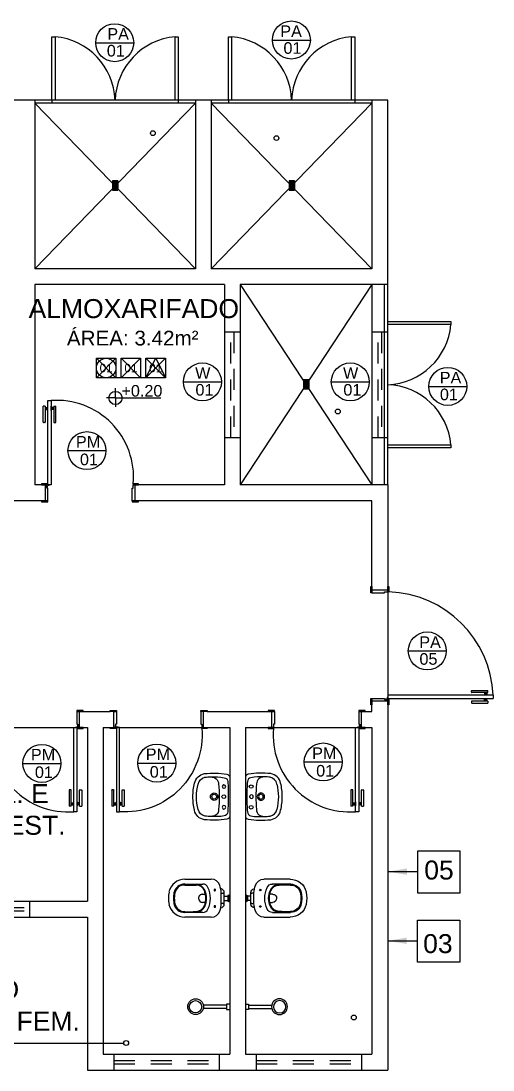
# Model space of a CAD drawing. Header units: millimetres. Extents: x 2125 to 3408, y 1171 to 1686.
# Drawn here: x 2937.57 to 2942.05, y 1472.23 to 1482.18 of the extents above; entities that cross this region are included whole.
import ezdxf
from ezdxf.enums import TextEntityAlignment as Align

# ---------------------------------------------------------------- set-up
doc = ezdxf.new("R2010")
doc.units = ezdxf.units.MM
doc.linetypes.add('CONTORNO_QUADRO_T', pattern=[0.35, 0.2, -0.15])
for name, color, linetype in [('at_Entity', 7, 'Continuous'), ('cotas', 7, 'Continuous'), ('ESQUADRIA', 3, 'Continuous'), ('ESQUADRIAS', 7, 'Continuous'), ('Esquadrias portas', 7, 'Continuous'), ('Esquadrias_Portas', 2, 'Continuous'), ('JANELA2', 1, 'Continuous'), ('LAYOUT', 7, 'Continuous'), ('Layout_Equipamentos', 7, 'Continuous'), ('PAREDE', 4, 'Continuous'), ('soleira piso', 7, 'Continuous'), ('TEXTO01', 7, 'Continuous'), ('TEXTO02', 3, 'Continuous'), ('TEXTO03', 2, 'Continuous'), ('TEXTO_ESP_FORRO', 62, 'Continuous'), ('TEXTO_ESP_PAREDES', 10, 'Continuous'), ('TEXTO_ESP_PISO', 150, 'Continuous'), ('VIDRO', 7, 'Continuous')]:
    doc.layers.add(name, color=color, linetype=linetype)
doc.styles.add('ARIAL', font='sanss___.ttf')
doc.styles.get("Standard").update_dxf_attribs({"font": 'arial.ttf'})
doc.styles.add('TEXTO1', font='swissko.ttf', dxfattribs={"width": 0.6, "height": 0.1})

# ---------------------------------------------------------------- blocks, each defined once
blk = doc.blocks.new('P80_02')
at = {"layer": 'ESQUADRIAS', "color": 3, "linetype": 'Continuous'}
for p, q in [((-0.02, 0.6698), (-0.02, 0.8215)), ((0, 0.8215), (0, 0.6698)), ((0.023, 0.78), (0.023, 0.82)), ((0.057, 0.78), (0.057, 0.82)), ((0.08, 0.8215), (0.08, 0.6698)), ((0.1, 0.6698), (0.1, 0.8215)), ((-0.0035, 0.6668), (-0.0175, 0.6668)), ((0.0835, 0.6668), (0.0975, 0.6668))]:
    blk.add_line(p, q, dxfattribs=at)
at = {"layer": 'ESQUADRIAS', "color": 3}
for p, q in [((0, 0.8215), (-0.02, 0.8215)), ((0, 0.81), (0.023, 0.81)), ((0, 0.8), (0.023, 0.8)), ((0.023, 0.82), (0.025, 0.82)), ((0.057, 0.82), (0.055, 0.82)), ((0.08, 0.81), (0.057, 0.81)), ((0.08, 0.8), (0.057, 0.8)), ((0.08, 0.8215), (0.1, 0.8215)), ((0, 0.79), (0.023, 0.79)), ((0.023, 0.78), (0.025, 0.78)), ((0.057, 0.78), (0.055, 0.78)), ((0.08, 0.79), (0.057, 0.79))]:
    blk.add_line(p, q, dxfattribs=at)
at = {"layer": 'ESQUADRIAS', "color": 2}
for p, q in [((0.025, 0.075), (0.025, 0.875)), ((0.025, 0.875), (0.055, 0.875)), ((0.055, 0.875), (0.055, 0.075)), ((0.055, 0.075), (0.025, 0.075))]:
    blk.add_line(p, q, dxfattribs=at)
at = {"layer": 'ESQUADRIAS'}
for p, q in [((0.0165, 0.0585), (0.0165, 0.0615)), ((0.0315, 0.0735), (0.0285, 0.0735))]:
    blk.add_line(p, q, dxfattribs=at)
at = {"layer": 'ESQUADRIAS', "color": 3}
for points in [[(0.015, 0.085), (-0.035, 0.085), (-0.035, 0.075), (0.015, 0.075)], [(0.885, 0.085), (0.835, 0.085), (0.835, 0.075), (0.885, 0.075)], [(0.025, -0.075), (0, -0.075), (-0.035, -0.075), (-0.035, -0.085), (0.025, -0.085)], [(0.885, -0.075), (0.825, -0.075), (0.825, -0.085), (0.885, -0.085)]]:
    blk.add_lwpolyline(points, close=True, dxfattribs=at)
at = {"layer": 'ESQUADRIAS', "color": 2}
for points in [[(0.025, 0.045), (0.015, 0.045), (0.015, 0.075), (0, 0.075), (0, -0.075), (0.025, -0.075)], [(0.825, 0.045), (0.835, 0.045), (0.835, 0.075), (0.85, 0.075), (0.85, -0.075), (0.825, -0.075)]]:
    blk.add_lwpolyline(points, close=True, dxfattribs=at)
at = {"layer": 'ESQUADRIAS', "color": 1}
for points in [[(0.016, 0.0705, -0.236068), (0.015, 0.0725), (0.015, 0.07), (0.015, 0.05), (0.016, 0.05)], [(0.0195, 0.074, 0.236068), (0.0175, 0.075), (0.02, 0.075), (0.04, 0.075), (0.04, 0.074)]]:
    blk.add_lwpolyline(points, format="xyb", close=True, dxfattribs=at)
at = {"layer": 'ESQUADRIAS'}
for points in [[(0.0173, 0.0625), (0.0165, 0.0615), (0.016, 0.0615)], [(0.0173, 0.0575), (0.0165, 0.0585), (0.016, 0.0585)], [(0.0173, 0.0596), (0.0175, 0.0596), (0.0175, 0.0575), (0.0173, 0.0575), (0.0173, 0.0625), (0.0175, 0.0625), (0.0175, 0.0604), (0.0173, 0.0604)], [(0.0275, 0.0727), (0.0285, 0.0735), (0.0285, 0.074)], [(0.0304, 0.0727), (0.0304, 0.0725), (0.0325, 0.0725), (0.0325, 0.0727), (0.0275, 0.0727), (0.0275, 0.0725), (0.0296, 0.0725), (0.0296, 0.0727)], [(0.0325, 0.0727), (0.0315, 0.0735), (0.0315, 0.074)]]:
    blk.add_lwpolyline(points, dxfattribs=at)
at = {"layer": 'ESQUADRIAS', "color": 1}
blk.add_circle((0.0175, 0.0725), 0.0025, dxfattribs=at)
at = {"layer": 'ESQUADRIAS'}
blk.add_arc((0.1085, 0.1477), 0.7292, 355.06362, 94.20651, dxfattribs=at)
at = {"layer": 'ESQUADRIAS', "color": 3, "linetype": 'Continuous'}
for centre, start, end in [((-0.017, 0.6698), 180, 260.53768), ((-0.003, 0.6698), 260.53768, 360), ((0.083, 0.6698), 180, 279.46232), ((0.097, 0.6698), 279.46232, 0)]:
    blk.add_arc(centre, 0.003, start, end, dxfattribs=at)
blk = doc.blocks.new('new block2')
at = {"layer": 'ESQUADRIAS', "color": 3, "linetype": 'Continuous'}
for p, q in [((-0.135, 0.9598), (-0.135, 1.1115)), ((-0.115, 1.1115), (-0.115, 0.9598)), ((-0.092, 1.07), (-0.092, 1.11)), ((-0.058, 1.07), (-0.058, 1.11)), ((-0.035, 1.1115), (-0.035, 0.9598)), ((-0.015, 0.9598), (-0.015, 1.1115)), ((-0.1185, 0.9568), (-0.1325, 0.9568)), ((-0.0315, 0.9568), (-0.0175, 0.9568))]:
    blk.add_line(p, q, dxfattribs=at)
at = {"layer": 'ESQUADRIAS', "color": 3}
for p, q in [((-0.115, 1.1115), (-0.135, 1.1115)), ((-0.115, 1.1), (-0.092, 1.1)), ((-0.092, 1.11), (-0.09, 1.11)), ((-0.058, 1.11), (-0.06, 1.11)), ((-0.035, 1.1), (-0.058, 1.1)), ((-0.035, 1.1115), (-0.015, 1.1115)), ((-0.115, 1.09), (-0.092, 1.09)), ((-0.115, 1.08), (-0.092, 1.08)), ((-0.092, 1.07), (-0.09, 1.07)), ((-0.058, 1.07), (-0.06, 1.07)), ((-0.035, 1.09), (-0.058, 1.09)), ((-0.035, 1.08), (-0.058, 1.08))]:
    blk.add_line(p, q, dxfattribs=at)
at = {"layer": 'ESQUADRIAS', "color": 2}
for p, q in [((-0.09, 1.16), (-0.09, 0.16)), ((-0.09, 1.16), (-0.06, 1.16)), ((-0.06, 0.16), (-0.06, 1.16)), ((-0.09, 0.16), (-0.06, 0.16))]:
    blk.add_line(p, q, dxfattribs=at)
at = {"layer": 'ESQUADRIAS'}
for p, q in [((-0.0665, 0.1585), (-0.0635, 0.1585)), ((-0.0515, 0.1435), (-0.0515, 0.1465))]:
    blk.add_line(p, q, dxfattribs=at)
at = {"layer": 'ESQUADRIAS', "color": 3}
for points in [[(-1.12, 0.17), (-1.07, 0.17), (-1.07, 0.16), (-1.12, 0.16)], [(-0.05, 0.17), (0, 0.17), (0, 0.16), (-0.05, 0.16)], [(-1.12, 0.01), (-1.06, 0.01), (-1.06, 0), (-1.12, 0)], [(-0.06, 0.01), (-0.035, 0.01), (0, 0.01), (0, 0), (-0.06, 0)]]:
    blk.add_lwpolyline(points, close=True, dxfattribs=at)
at = {"layer": 'ESQUADRIAS', "color": 2}
for points in [[(-1.06, 0.13), (-1.07, 0.13), (-1.07, 0.16), (-1.085, 0.16), (-1.085, 0.01), (-1.06, 0.01)], [(-0.06, 0.13), (-0.05, 0.13), (-0.05, 0.16), (-0.035, 0.16), (-0.035, 0.01), (-0.06, 0.01)]]:
    blk.add_lwpolyline(points, close=True, dxfattribs=at)
at = {"layer": 'ESQUADRIAS', "color": 1}
for points in [[(-0.0545, 0.159, -0.236068), (-0.0525, 0.16), (-0.055, 0.16), (-0.075, 0.16), (-0.075, 0.159)], [(-0.051, 0.1555, 0.236068), (-0.05, 0.1575), (-0.05, 0.155), (-0.05, 0.135), (-0.051, 0.135)]]:
    blk.add_lwpolyline(points, format="xyb", close=True, dxfattribs=at)
at = {"layer": 'ESQUADRIAS'}
for points in [[(-0.0675, 0.1577), (-0.0665, 0.1585), (-0.0665, 0.159)], [(-0.0654, 0.1577), (-0.0654, 0.1575), (-0.0675, 0.1575), (-0.0675, 0.1577), (-0.0625, 0.1577), (-0.0625, 0.1575), (-0.0646, 0.1575), (-0.0646, 0.1577)], [(-0.0625, 0.1577), (-0.0635, 0.1585), (-0.0635, 0.159)], [(-0.0523, 0.1446), (-0.0525, 0.1446), (-0.0525, 0.1425), (-0.0523, 0.1425), (-0.0523, 0.1475), (-0.0525, 0.1475), (-0.0525, 0.1454), (-0.0523, 0.1454)], [(-0.0523, 0.1475), (-0.0515, 0.1465), (-0.051, 0.1465)], [(-0.0523, 0.1425), (-0.0515, 0.1435), (-0.051, 0.1435)]]:
    blk.add_lwpolyline(points, dxfattribs=at)
at = {"layer": 'ESQUADRIAS', "color": 1}
blk.add_circle((-0.0525, 0.1575), 0.0025, dxfattribs=at)
at = {"layer": 'ESQUADRIAS', "color": 3, "linetype": 'Continuous'}
for centre, start, end in [((-0.132, 0.9598), 180, 260.53768), ((-0.118, 0.9598), 260.53768, 360), ((-0.032, 0.9598), 180, 279.46232), ((-0.018, 0.9598), 279.46232, 0)]:
    blk.add_arc(centre, 0.003, start, end, dxfattribs=at)
at = {"layer": 'Esquadrias portas'}
blk.add_arc((-0.0469, 0.1373), 1.0236, 92.41211, 178.17437, dxfattribs=at)
blk = doc.blocks.new('new block9')
at = {"layer": 'Layout_Equipamentos'}
for p, q in [((-0.0255, 0.3243), (-0.0255, 0.2943)), ((0.0245, 0.2943), (0.0245, 0.3243)), ((-0.0255, 0.2943), (0.0245, 0.2943)), ((-0.0165, 0.2943), (-0.0165, 0.0743)), ((0.0155, 0.2943), (0.0155, 0.0743))]:
    blk.add_line(p, q, dxfattribs=at)
for centre, radius in [((-0.0008, 0.001), 0.075), ((0, 0), 0.059)]:
    blk.add_circle(centre, radius, dxfattribs=at)
blk = doc.blocks.new('new block13')
at = {"layer": 'at_Entity', "color": 0}
for p, q in [((-0.0317, 0), (0.0317, 0)), ((0.0529, -0.0508), (-0.0529, -0.0508)), ((-0.0487, -0.0804), (-0.0487, -0.0603)), ((-0.0307, -0.0063), (0.0286, -0.0063)), ((-0.0212, -0.0508), (-0.0212, -0.019)), ((-0.0212, -0.019), (0.019, -0.019)), ((0.019, -0.0508), (0.019, -0.019)), ((0.0487, -0.0603), (0.0487, -0.0806)), ((-0.182, -0.4243), (-0.182, -0.1746)), ((0.1778, -0.1746), (0.1778, -0.4243)), ((-0.0386, -0.2575), (-0.0386, -0.23)), ((0.0376, -0.2302), (0.0376, -0.2575))]:
    blk.add_line(p, q, dxfattribs=at)
for centre, radius, start, end in [((-0.0972, -0.1743), 0.0848, 109.07892, 180.19973), ((-0.0434, -0.329), 0.2486, 92.04895, 109.14504), ((-0.054, -0.0898), 0.0391, 88.4183, 173.44927), ((-0.0024, -1.4753), 1.3956, 87.9511, 92.0489), ((-0.0391, -0.0603), 0.00952, 90, 180), ((-0.0212, -0.0095), 0.00952, 180, 270), ((0.019, -0.0095), 0.00952, 270, 0), ((0.0391, -0.0603), 0.00952, 360, 90), ((0.0393, -0.3283), 0.2479, 70.84273, 88.10915), ((0.052, -0.0896), 0.0388, 5.57545, 88.62977), ((0.093, -0.1743), 0.0848, 359.80026, 70.92109), ((-0.0011, -0.4276), 0.2444, 90, 114.96061), ((-0.0794, -0.1407), 0.00741, 90, 180), ((-0.0794, -0.1407), 0.00741, 180, 270), ((-0.0794, -0.1407), 0.00741, 360, 90), ((-0.0794, -0.1407), 0.00741, 270, 0), ((-0.001, -0.4276), 0.2444, 65.03909, 90.00031), ((0.0772, -0.1407), 0.00741, 90, 180), ((0.0772, -0.1407), 0.00741, 180, 270), ((0.0772, -0.1407), 0.00741, 360, 90), ((0.0772, -0.1407), 0.00741, 270, 0), ((-8.9781, -0.2835), 8.8426, 359.07167, 0.18792), ((-0.0408, -0.3242), 0.0949, 113.57268, 176.73291), ((-0.0815, -0.255), 0.054, 114.96096, 180.90637), ((-0.0434, -0.3185), 0.0836, 110.86304, 180.23624), ((-0.0048, -0.3879), 0.1679, 88.71824, 116.14042), ((-0.0115, -0.383), 0.1554, 100.31332, 113.389), ((-0.0011, -0.4264), 0.2, 90, 101.01713), ((-0.003, -0.2599), 0.0357, 176.04448, 272.34457), ((-0.0016, -0.2564), 0.0391, 270.00275, 0), ((0.0027, -0.3879), 0.1679, 63.86138, 91.27996), ((-0.0011, -0.4264), 0.1999, 78.98071, 90.00216), ((0.021, -0.3344), 0.1055, 63.00165, 81.19506), ((0.0391, -0.3185), 0.0836, 359.76378, 69.13694), ((0.0398, -0.3228), 0.0932, 2.44256, 66.73357), ((0.0794, -0.255), 0.054, 359.09364, 65.03903), ((9.2796, -0.3417), 9.1467, 179.46215, 180.53334), ((-5.7851, -0.3984), 5.6587, 359.71033, 0.80566), ((-0.525, -0.3855), 0.6512, 356.35133, 5.87799), ((-0.0265, -0.4243), 0.1555, 180.0055, 257.29432), ((-0.0313, -0.426), 0.1054, 180.42333, 258.8896), ((-0.0333, -0.4294), 0.0932, 178.50021, 259.65589), ((0.0307, -0.4285), 0.0942, 280.56886, 0.92835), ((0.0307, -0.4285), 0.1026, 280.56885, 0.92836), ((0.0222, -0.4243), 0.1555, 282.71283, 359.99834), ((-0.0021, -0.2899), 0.292, 258.43496, 281.56825), ((-0.001, -0.2579), 0.2762, 259.43664, 269.99959), ((-0.0014, -0.2601), 0.2655, 259.43664, 270.00277), ((-0.0021, -0.2455), 0.2801, 270.13603, 280.28493), ((-0.0011, -0.2581), 0.2759, 270, 280.57699)]:
    blk.add_arc(centre, radius, start, end, dxfattribs=at)
at = {"layer": 'Layout_Equipamentos'}
for p, q in [((-0.0307, -0.0095), (-0.0307, 0)), ((0.0286, -0.0095), (0.0286, 0))]:
    blk.add_line(p, q, dxfattribs=at)
blk = doc.blocks.new('new block12')
at = {"layer": 'at_Entity', "color": 0}
for p, q in [((-0.1904, 0), (0, 0)), ((-0.1143, 0.055), (-0.1079, 0.0656)), ((-0.1079, 0.0423), (-0.1143, 0.055)), ((-0.1079, 0.0656), (-0.0973, 0.0719)), ((-0.0973, 0.036), (-0.1079, 0.0423)), ((-0.0973, 0.0719), (-0.0846, 0.0656)), ((-0.0846, 0.0423), (-0.0973, 0.036)), ((-0.0846, 0.0656), (-0.0804, 0.055)), ((-0.0804, 0.055), (-0.0846, 0.0423)), ((-0.0635, 0), (0.1248, 0)), ((0, 0), (0.1926, 0)), ((0.0825, 0.055), (0.0868, 0.0656)), ((0.0868, 0.0423), (0.0825, 0.055)), ((0.0868, 0.0656), (0.0995, 0.0719)), ((0.0995, 0.036), (0.0868, 0.0423)), ((0.0995, 0.0719), (0.11, 0.0656)), ((0.11, 0.0423), (0.0995, 0.036)), ((0.11, 0.0656), (0.1164, 0.055)), ((0.1164, 0.055), (0.11, 0.0423))]:
    blk.add_line(p, q, dxfattribs=at)
for centre, radius, start, end in [((-0.1037, 0.2192), 0.1175, 102.51398, 169.94425), ((-0.1021, 0.2163), 0.0847, 102.94607, 167.28087), ((-0.0119, -0.1249), 0.4735, 88.69805, 104.42194), ((0.0138, -0.2613), 0.5766, 91.35244, 103.5038), ((0.0099, -0.1255), 0.4741, 75.63679, 91.34148), ((-0.0133, -0.2572), 0.5725, 76.4579, 88.69664), ((0.1052, 0.222), 0.0784, 8.41938, 78.38368), ((0.1075, 0.2249), 0.1107, 7.71962, 79.59246), ((0.5296, 0.1532), 0.7539, 173.41338, 189.69292), ((0.1228, 0.188), 0.311, 171.32208, 181.82646), ((-0.1329, 0.1882), 0.3189, 357.99462, 8.16964), ((-0.5309, 0.1535), 0.7531, 350.27914, 6.57653), ((0.4249, 0.1494), 0.6136, 177.32306, 189.24154), ((-0.1166, 0.1739), 0.0716, 176.60246, 219.59969), ((-0.1209, 0.1714), 0.0667, 220.34381, 269.44866), ((0.0021, 1.5743), 1.4748, 265.18956, 269.93912), ((-0.0011, 0.1471), 0.0349, 150.00315, 209.99685), ((-0.0011, 0.1471), 0.0349, 90, 149.99293), ((-0.0011, 0.1471), 0.0349, 209.99676, 269.99928), ((-0.0011, 0.1471), 0.0222, 90, 180), ((-0.0011, 0.1471), 0.0222, 180, 270), ((-0.0011, 0.1471), 0.0349, 29.99676, 89.99928), ((-0.0011, 0.1471), 0.0222, 360, 90), ((-0.0011, 0.1471), 0.0222, 270.00968, 360), ((-0.0011, 0.1471), 0.0349, 270, 329.99293), ((-0.001, 1.4521), 1.3526, 270.02076, 275.09507), ((-0.0011, 0.1471), 0.0349, 330.00315, 29.99685), ((0.1226, 0.1679), 0.0631, 266.77318, 320.7547), ((0.1078, 0.1732), 0.0781, 324.65246, 2.83944), ((-0.2623, 0.1317), 0.4504, 349.78202, 5.79718), ((-0.1647, 0.0446), 0.0522, 200.54167, 238.93005), ((-0.1427, 0.0567), 0.0385, 188.75581, 265.61268), ((-0.0074, 1.7284), 1.7156, 265.3753, 270.21026), ((-0.0011, 0.0561), 0.018, 150.01278, 209.98722), ((-0.0011, 0.0561), 0.018, 90, 150.03984), ((-0.0011, 0.0561), 0.018, 210.01908, 270.03665), ((-0.001, 0.0561), 0.018, 30.01908, 90.03665), ((-0.0011, 0.0561), 0.018, 270, 330.03984), ((-0.0011, 1.8918), 1.879, 270, 274.41438), ((-0.0011, 0.0561), 0.018, 330.01278, 29.98722), ((0.1414, 0.0585), 0.0402, 273.11398, 350.39284), ((0.1736, 0.034), 0.0386, 297.86727, 348.56925)]:
    blk.add_arc(centre, radius, start, end, dxfattribs=at)
blk = doc.blocks.new('new block20')
at = {"layer": 'at_Entity', "color": 0}
for p, q in [((0.0265, 0.0476), (-0.0243, 0.0476)), ((-0.0243, 0.0476), (-0.0243, -0.0391)), ((0.0265, 0.0391), (-0.0243, 0.0391)), ((0.0265, 0.0307), (-0.0243, 0.0307)), ((0.0265, 0.0201), (-0.0243, 0.0201)), ((0.0265, 0.0095), (-0.0243, 0.0095)), ((0.0265, 0.0011), (-0.0243, 0.0011)), ((0.0265, 0.0476), (0.0265, -0.0391)), ((0.0265, -0.0095), (-0.0243, -0.0095)), ((0.0265, -0.0201), (-0.0243, -0.0201)), ((0.0265, -0.0307), (-0.0243, -0.0307)), ((-0.0243, -0.0391), (0.0265, -0.0391))]:
    blk.add_line(p, q, dxfattribs=at)
blk = doc.blocks.new('Esp_Pis_Par_For_Esc100')
at = {"layer": 'DEFPOINTS'}
for p, q in [((0, 0.37), (0.37, 0)), ((0.37, 0.37), (0, 0)), ((0.47, 0.37), (0.84, 0)), ((0.84, 0.37), (0.47, 0)), ((0.94, 0.37), (1.31, 0)), ((1.31, 0.37), (0.94, 0)), ((0.47, 0), (0.37, 0)), ((0.94, 0), (0.84, 0))]:
    blk.add_line(p, q, dxfattribs=at)
for points in [[(0.37, 0.37), (0.37, 0), (0, 0), (0, 0.37)], [(1.31, 0.37), (1.31, 0), (0.94, 0), (0.94, 0.37)]]:
    blk.add_lwpolyline(points, close=True, dxfattribs=at)
at = {"layer": 'TEXTO_ESP_FORRO'}
blk.add_lwpolyline([(0.94, 0), (1.125, 0.37), (1.31, 0)], close=True, dxfattribs=at)
at = {"layer": 'TEXTO_ESP_PAREDES'}
blk.add_lwpolyline([(0.84, 0.37), (0.84, 0), (0.47, 0), (0.47, 0.37)], close=True, dxfattribs=at)
at = {"layer": 'TEXTO_ESP_PISO'}
blk.add_circle((0.185, 0.185), 0.185, dxfattribs=at)
at = {"layer": 'TEXTO_ESP_FORRO', "color": 3, "linetype": 'ByBlock', "style": 'ARIAL', "text_generation_flag": 6}
blk.add_attdef('FOR', text='', height=0.16, rotation=180, dxfattribs=at).set_placement((1.125, 0.185), align=Align.MIDDLE_CENTER)
at = {"layer": 'TEXTO_ESP_PAREDES', "color": 3, "linetype": 'ByBlock', "ltscale": 0.0001, "style": 'ARIAL', "text_generation_flag": 6}
blk.add_attdef('PAR', text='', height=0.16, rotation=180, dxfattribs=at).set_placement((0.655, 0.185), align=Align.MIDDLE_CENTER)
at = {"layer": 'TEXTO_ESP_PISO', "color": 3, "linetype": 'ByBlock', "style": 'ARIAL', "text_generation_flag": 6}
blk.add_attdef('PIS', text='', height=0.16, rotation=180, dxfattribs=at).set_placement((0.185, 0.185), align=Align.MIDDLE_CENTER)
blk = doc.blocks.new('new block4')
at = {"layer": 'TEXTO01'}
h = blk.add_hatch(dxfattribs=at)
h.set_pattern_fill('ANGLE', color=256)
h.set_pattern_definition([(0, (-2260.456, -913.906), (0, 6.985), [5.08, -1.905]), (90, (-2260.456, -913.906), (-6.985, 4e-16), [5.08, -1.905])])
h.paths.add_polyline_path([(0, 0), (0, -0.0624, 0.414214), (0.0624, 0)])
h.paths.add_polyline_path([(0, 0), (0, 0.0624, 0.414214), (-0.0624, 0)])
for q in [(-0.0862, 0), (0, 0.093), (0.4292, 0), (0, -0.0852)]:
    blk.add_line((0, 0), q, dxfattribs=at)
blk.add_circle((0, 0), 0.0624, dxfattribs=at)

msp = doc.modelspace()

# ---------------------------------------------------------------- hatches: boundary and pattern name
at = {"layer": 'TEXTO01'}
h = msp.add_hatch(dxfattribs=at)
h.set_pattern_fill('ANGLE', color=256)
h.set_pattern_definition([(0, (653.6604, 598.5114), (0, 6.985), [5.08, -1.905]), (90, (653.6604, 598.5114), (-6.985, 4e-16), [5.08, -1.905])])
h.paths.add_polyline_path([(2938.8407, 1481.1169, 1), (2938.795, 1481.1169, 1)])
h = msp.add_hatch(dxfattribs=at)
h.set_pattern_fill('ANGLE', color=256)
h.set_pattern_definition([(0, (654.833, 598.465), (0, 6.985), [5.08, -1.905]), (90, (654.833, 598.465), (-6.985, 4e-16), [5.08, -1.905])])
h.paths.add_polyline_path([(2940.0135, 1481.0705, 1), (2939.9679, 1481.0705, 1)])
h = msp.add_hatch(dxfattribs=at)
h.set_pattern_fill('ANGLE', color=256)
h.set_pattern_definition([(0, (655.416, 595.872), (0, 6.985), [5.08, -1.905]), (90, (655.416, 595.872), (-6.985, 4e-16), [5.08, -1.905])])
h.paths.add_polyline_path([(2940.5964, 1478.4773, 1), (2940.5508, 1478.4773, 1)])
h = msp.add_hatch(dxfattribs=at)
h.set_pattern_fill('ANGLE', color=256)
h.set_pattern_definition([(0, (655.568, 590.1234), (0, 6.985), [5.08, -1.905]), (90, (655.568, 590.1234), (-6.985, 4e-16), [5.08, -1.905])])
h.paths.add_polyline_path([(2940.748, 1472.7289, 1), (2940.7024, 1472.7289, 1)])
h = msp.add_hatch(dxfattribs=at)
h.set_pattern_fill('ANGLE', color=256)
h.set_pattern_definition([(0, (653.407, 589.882), (0, 6.985), [5.08, -1.905]), (90, (653.407, 589.882), (-6.985, 4e-16), [5.08, -1.905])])
h.paths.add_polyline_path([(2938.587, 1472.4872, 1), (2938.5414, 1472.4872, 1)])

# ---------------------------------------------------------------- linework, layer by layer
for p, q in [((2941.3331, 1474.1096), (2941.0512, 1474.1096)), ((2941.3309, 1473.4536), (2941.049, 1473.4536))]:
    msp.add_line(p, q)
for points in [[(2941.3331, 1473.9096), (2941.3331, 1474.3096), (2941.7331, 1474.3096), (2941.7331, 1473.9096)], [(2941.3309, 1473.2536), (2941.3309, 1473.6536), (2941.7309, 1473.6536), (2941.7309, 1473.2536)]]:
    msp.add_lwpolyline(points, close=True)
at = {"layer": 'ESQUADRIA', "linetype": 'CONTORNO_QUADRO_T'}
for p, q in [((2939.5567, 1478.2312), (2939.5567, 1479.2312)), ((2939.5867, 1479.2312), (2939.5867, 1478.2312)), ((2940.9567, 1478.2312), (2940.9567, 1479.2312)), ((2940.9867, 1479.2312), (2940.9867, 1478.2312)), ((2935.6467, 1473.7712), (2937.6467, 1473.7712)), ((2935.6467, 1473.7412), (2937.6467, 1473.7412)), ((2938.4467, 1472.3212), (2939.4467, 1472.3212)), ((2938.4467, 1472.2912), (2939.4467, 1472.2912)), ((2939.7967, 1472.3212), (2940.7967, 1472.3212)), ((2939.7967, 1472.2912), (2940.7967, 1472.2912))]:
    msp.add_line(p, q, dxfattribs=at)
at = {"layer": 'Esquadrias portas'}
for centre, start, end in [((2937.8346, 1481.4085), 2.07786, 84.98454), ((2939.0839, 1481.4085), 95.01546, 177.92214), ((2939.5096, 1481.4085), 2.07786, 84.98454), ((2940.7589, 1481.4085), 95.01546, 177.92214), ((2941.0241, 1479.3559), 272.07786, 354.98454), ((2941.0241, 1478.1066), 5.01546, 87.92214)]:
    msp.add_arc(centre, 0.6251, start, end, dxfattribs=at)
at = {"layer": 'Esquadrias_Portas'}
for p, q in [((2937.8592, 1481.4312), (2937.8592, 1481.4012)), ((2939.0592, 1481.4312), (2939.0592, 1481.4012)), ((2939.5342, 1481.4312), (2939.5342, 1481.4012)), ((2940.7342, 1481.4312), (2940.7342, 1481.4012))]:
    msp.add_line(p, q, dxfattribs=at)
for points in [[(2937.8592, 1481.4312), (2937.8592, 1482.0312), (2937.8892, 1482.0312), (2937.8892, 1481.4312), (2937.8592, 1481.4312)], [(2939.0292, 1481.4312), (2939.0292, 1482.0312), (2939.0592, 1482.0312), (2939.0592, 1481.4312), (2939.0292, 1481.4312)], [(2939.5342, 1481.4312), (2939.5342, 1482.0312), (2939.5642, 1482.0312), (2939.5642, 1481.4312), (2939.5342, 1481.4312)], [(2940.7042, 1481.4312), (2940.7042, 1482.0312), (2940.7342, 1482.0312), (2940.7342, 1481.4312), (2940.7042, 1481.4312)], [(2941.0467, 1479.3312), (2941.6467, 1479.3312), (2941.6467, 1479.3012), (2941.0467, 1479.3012), (2941.0467, 1479.3312)], [(2941.0467, 1478.1612), (2941.6467, 1478.1612), (2941.6467, 1478.1312), (2941.0467, 1478.1312), (2941.0467, 1478.1612)]]:
    msp.add_lwpolyline(points, dxfattribs=at)
at = {"layer": 'JANELA2'}
for p, q in [((2939.4967, 1479.2312), (2939.6467, 1479.2312)), ((2940.8967, 1479.2312), (2941.0467, 1479.2312)), ((2939.4967, 1478.2312), (2939.6467, 1478.2312)), ((2940.8967, 1478.2312), (2941.0467, 1478.2312)), ((2937.6467, 1473.8312), (2937.6467, 1473.6812)), ((2938.4467, 1472.3812), (2938.4467, 1472.2312)), ((2939.4467, 1472.3812), (2939.4467, 1472.2312)), ((2939.7967, 1472.3812), (2939.7967, 1472.2312)), ((2940.7967, 1472.3812), (2940.7967, 1472.2312))]:
    msp.add_line(p, q, dxfattribs=at)
at = {"layer": 'LAYOUT'}
for points in [[(2941.229, 1474.0829), (2941.049, 1474.1129), (2941.229, 1474.1429)], [(2941.2267, 1473.4268), (2941.0467, 1473.4568), (2941.2267, 1473.4868)]]:
    msp.add_solid(points, dxfattribs=at)
at = {"layer": 'Layout_Equipamentos'}
for p, q in [((2937.6967, 1481.4012), (2939.2217, 1479.8312)), ((2937.6967, 1479.8312), (2939.2217, 1481.4012)), ((2939.3717, 1479.8312), (2940.8967, 1481.4012)), ((2940.8967, 1479.8312), (2939.3717, 1481.4012)), ((2939.6467, 1479.6812), (2940.8967, 1477.7812)), ((2940.8967, 1479.6812), (2939.6467, 1477.7812)), ((2939.5467, 1473.2812), (2939.5467, 1472.3812))]:
    msp.add_line(p, q, dxfattribs=at)
at = {"layer": 'PAREDE', "linetype": 'Continuous'}
for p, q in [((2937.6967, 1481.4312), (2907.6467, 1481.4312)), ((2937.6967, 1481.4312), (2937.6967, 1479.8312)), ((2939.3717, 1481.4312), (2939.2217, 1481.4312)), ((2939.2217, 1481.4312), (2939.2217, 1479.8312)), ((2939.3717, 1481.4312), (2939.3717, 1479.8312)), ((2941.0467, 1481.4312), (2940.8967, 1481.4312)), ((2940.8967, 1481.4312), (2940.8967, 1479.8312)), ((2939.2217, 1479.8312), (2937.6967, 1479.8312)), ((2940.8967, 1479.8312), (2939.3717, 1479.8312)), ((2939.4967, 1479.6812), (2937.6967, 1479.6812)), ((2937.6967, 1479.6812), (2937.6967, 1477.7812)), ((2939.4967, 1479.6812), (2939.4967, 1477.7812)), ((2941.0467, 1479.6812), (2939.6467, 1479.6812)), ((2939.6467, 1479.6812), (2939.6467, 1477.7812)), ((2940.8967, 1479.6812), (2940.8967, 1477.7812)), ((2937.7617, 1477.7812), (2937.6967, 1477.7812)), ((2939.4967, 1477.7812), (2938.6817, 1477.7812)), ((2941.0467, 1477.7812), (2939.6467, 1477.7812)), ((2941.0467, 1477.7812), (2941.0467, 1476.8162)), ((2937.7617, 1477.6312), (2936.8317, 1477.6312)), ((2940.8967, 1477.6312), (2938.6817, 1477.6312)), ((2940.8967, 1476.8162), (2940.8967, 1477.6312)), ((2940.8967, 1475.6312), (2940.8967, 1475.6962)), ((2941.0467, 1475.6962), (2941.0467, 1472.2312)), ((2938.1967, 1475.4812), (2938.1967, 1473.8312)), ((2938.3467, 1475.4812), (2938.3467, 1472.3812)), ((2939.5467, 1475.4812), (2939.5467, 1472.3812)), ((2939.6967, 1475.4812), (2939.6967, 1472.3812)), ((2940.8967, 1475.4812), (2940.8967, 1472.3812)), ((2938.1967, 1473.6812), (2938.1967, 1472.2312))]:
    msp.add_line(p, q, dxfattribs=at)
at = {"layer": 'PAREDE'}
for p, q in [((2941.0467, 1479.6812), (2941.0467, 1481.4312)), ((2938.1567, 1475.6312), (2938.4117, 1475.6312)), ((2939.3317, 1475.6312), (2939.9117, 1475.6312)), ((2940.8317, 1475.6312), (2940.8967, 1475.6312)), ((2938.1567, 1475.4812), (2938.1967, 1475.4812)), ((2938.3467, 1475.4812), (2938.4117, 1475.4812)), ((2939.2817, 1475.4812), (2939.2967, 1475.4812)), ((2939.3317, 1475.4812), (2939.5467, 1475.4812)), ((2939.6967, 1475.4812), (2939.9117, 1475.4812)), ((2940.8317, 1475.4812), (2940.8967, 1475.4812)), ((2935.0967, 1473.8312), (2938.1967, 1473.8312)), ((2929.2467, 1473.6812), (2938.1967, 1473.6812)), ((2938.3467, 1472.3812), (2939.5467, 1472.3812)), ((2939.6967, 1472.3812), (2940.8967, 1472.3812)), ((2938.1967, 1472.2312), (2941.0467, 1472.2312))]:
    msp.add_line(p, q, dxfattribs=at)
at = {"layer": 'soleira piso'}
for p, q in [((2941.0467, 1476.7662), (2941.0467, 1475.7862)), ((2937.2867, 1475.4812), (2938.0667, 1475.4812)), ((2938.5017, 1475.4812), (2939.2817, 1475.4812)), ((2939.9617, 1475.4812), (2940.7417, 1475.4812))]:
    msp.add_line(p, q, dxfattribs=at)
at = {"layer": 'TEXTO01'}
for p, q in [((2938.2747, 1481.9752), (2938.6355, 1481.9752)), ((2939.9517, 1482.0007), (2940.3125, 1482.0007)), ((2939.1077, 1478.7581), (2939.4684, 1478.7581)), ((2940.5114, 1478.7581), (2940.8722, 1478.7581)), ((2941.4367, 1478.715), (2941.7975, 1478.715)), ((2938.0115, 1478.1059), (2938.3723, 1478.1059)), ((2941.2425, 1476.2062), (2941.6033, 1476.2062)), ((2937.5842, 1475.1394), (2937.9449, 1475.1394)), ((2938.6742, 1475.1427), (2939.035, 1475.1427)), ((2940.2541, 1475.1529), (2940.6148, 1475.1529)), ((2935.6466, 1472.4851), (2938.5415, 1472.4851))]:
    msp.add_line(p, q, dxfattribs=at)
for centre, radius in [((2938.4551, 1481.9752), 0.1804), ((2940.1321, 1482.0007), 0.1804), ((2938.8178, 1481.1169), 0.0228), ((2939.9907, 1481.0705), 0.0228), ((2939.288, 1478.7581), 0.1804), ((2940.6918, 1478.7581), 0.1804), ((2941.6171, 1478.715), 0.1804), ((2940.5736, 1478.4773), 0.0228), ((2938.1919, 1478.1059), 0.1804), ((2941.4229, 1476.2062), 0.1804), ((2937.7645, 1475.1394), 0.1804), ((2938.8546, 1475.1427), 0.1804), ((2940.4344, 1475.1529), 0.1804), ((2940.7252, 1472.7289), 0.0228), ((2938.5642, 1472.4872), 0.0228)]:
    msp.add_circle(centre, radius, dxfattribs=at)
at = {"layer": 'VIDRO', "linetype": 'Continuous'}
for p, q in [((2939.2217, 1481.4312), (2937.6967, 1481.4312)), ((2939.2217, 1481.4012), (2937.6967, 1481.4012)), ((2940.8967, 1481.4312), (2939.3717, 1481.4312)), ((2940.8967, 1481.4012), (2939.3717, 1481.4012)), ((2941.0167, 1477.7812), (2941.0167, 1479.6812)), ((2941.0467, 1477.7812), (2941.0467, 1479.6812))]:
    msp.add_line(p, q, dxfattribs=at)

# ---------------------------------------------------------------- block references
at = {"layer": 'ESQUADRIAS'}
msp.add_blockref('P80_02', (2937.7967, 1477.7062), dxfattribs=at)
at = {"layer": 'ESQUADRIAS', "rotation": 180}
for p in [(2938.1217, 1475.5562), (2940.7967, 1475.5562)]:
    msp.add_blockref('P80_02', p, dxfattribs=at)
at = {"layer": 'ESQUADRIAS', "xscale": -1, "rotation": 180}
msp.add_blockref('P80_02', (2938.4467, 1475.5562), dxfattribs=at)
at = {"layer": 'Layout_Equipamentos'}
for p in [(2938.4592, 1480.6162), (2940.1342, 1480.6162), (2940.2717, 1478.7312)]:
    msp.add_blockref('new block20', p, dxfattribs=at)
at = {"layer": 'Layout_Equipamentos', "xscale": -1}
for name, p, rotation in [('new block12', (2939.5467, 1474.8228), 90), ('new block13', (2939.6967, 1473.859), 90.00000000008242), ('new block9', (2940.021, 1472.8312), 90)]:
    msp.add_blockref(name, p, dxfattribs=dict(at, rotation=rotation))
at = {"layer": 'Layout_Equipamentos', "rotation": 270}
for name, p in [('new block12', (2939.6967, 1474.8228)), ('new block13', (2939.5467, 1473.859)), ('new block9', (2939.2224, 1472.8312))]:
    msp.add_blockref(name, p, dxfattribs=at)
at = {"layer": 'TEXTO01'}
msp.add_blockref('new block4', (2938.4628, 1478.6055), dxfattribs=at)
at = {"layer": 'TEXTO01', "rotation": 270}
msp.add_blockref('new block2', (2940.8867, 1475.6962), dxfattribs=at)
at = {"layer": 'TEXTO02', "xscale": 0.5, "yscale": 0.5, "zscale": 0.5}
msp.add_blockref('Esp_Pis_Par_For_Esc100', (2938.2817, 1478.797), dxfattribs=at).add_auto_attribs({'PIS': '01', 'PAR': '01', 'FOR': '01'})

# ---------------------------------------------------------------- texts
at = {"layer": 'cotas', "ltscale": 0.0001, "insert": (2938.4508, 1478.7284), "char_height": 0.11, "width": 0.503613, "attachment_point": 1, "style": 'TEXTO1'}
msp.add_mtext('\\pi0.06832;{\\fSansSerif|b0|i0|c2|p2;\\W1;+0.20}', dxfattribs=at)
at = {"layer": 'TEXTO01', "ltscale": 0.0001, "char_height": 0.11, "width": 0.330365, "attachment_point": 1, "style": 'TEXTO1'}
for s, insert in [('{\\fSansSerif|b0|i0|c2|p2;\\W1;PA}', (2940.0273, 1482.1387)), ('{\\fSansSerif|b0|i0|c2|p2;\\W1;PA}', (2938.3854, 1482.1131)), ('{\\fSansSerif|b0|i0|c2|p2;\\W1;01}', (2938.3804, 1481.9542)), ('{\\fSansSerif|b0|i0|c2|p2;\\W1;01}', (2940.0574, 1481.9798)), ('{\\fSansSerif|b0|i0|c2|p2;\\W1;W}', (2939.2189, 1478.8976)), ('{\\fSansSerif|b0|i0|c2|p2;\\W1;W}', (2940.6227, 1478.8976)), ('{\\fSansSerif|b0|i0|c2|p2;\\W1;PA}', (2941.5408, 1478.853)), ('{\\fSansSerif|b0|i0|c2|p2;\\W1;01}', (2939.222, 1478.7379)), ('{\\fSansSerif|b0|i0|c2|p2;\\W1;01}', (2940.6258, 1478.7379)), ('{\\fSansSerif|b0|i0|c2|p2;\\W1;01}', (2941.5424, 1478.6941)), ('{\\fSansSerif|b0|i0|c2|p2;\\W1;PM}', (2938.0871, 1478.2439)), ('{\\fSansSerif|b0|i0|c2|p2;\\W1;01}', (2938.1253, 1478.0775)), ('{\\fSansSerif|b0|i0|c2|p2;\\W1;PA}', (2941.3466, 1476.3441)), ('{\\fSansSerif|b0|i0|c2|p2;\\W1;05}', (2941.3482, 1476.1852)), ('{\\fSansSerif|b0|i0|c2|p2;\\W1;PM}', (2937.6598, 1475.2773)), ('{\\fSansSerif|b0|i0|c2|p2;\\W1;PM}', (2938.7499, 1475.2807)), ('{\\fSansSerif|b0|i0|c2|p2;\\W1;PM}', (2940.3297, 1475.2908)), ('{\\fSansSerif|b0|i0|c2|p2;\\W1;01}', (2937.698, 1475.111)), ('{\\fSansSerif|b0|i0|c2|p2;\\W1;01}', (2938.7881, 1475.1144)), ('{\\fSansSerif|b0|i0|c2|p2;\\W1;01}', (2940.3679, 1475.1245))]:
    msp.add_mtext(s, dxfattribs=dict(at, insert=insert))
at = {"layer": 'TEXTO02', "ltscale": 0.0001, "char_height": 0.18, "attachment_point": 1}
for s, insert in [('05', (2941.3937, 1474.2179)), ('03', (2941.3834, 1473.5202))]:
    msp.add_mtext(s, dxfattribs=dict(at, insert=insert))
at = {"layer": 'TEXTO03', "ltscale": 0.0001, "char_height": 0.12, "width": 3.592802, "attachment_point": 1, "style": 'TEXTO1'}
for s, insert in [('\\pi0.82196;{\\fSansSerif|b0|i0|c2|p2;\\H1.5x;\\W1;\\C2;ALMOXARIFADO\\P\\pi1.1854;\\H0.77777x;\\C3;ÁREA: 3.42m²}', (2936.8159, 1479.5432)), ('\\pi0.58764;{\\fSansSerif|b0|i0|c2|p2;\\H1.5x;\\W1;\\C2;SALA DE ESTERIL. E\\P\\pi0.44072;GUARDA DE MAT. EST.\\P\\pi1.1854;\\H0.77777x;\\C3;ÁREA: 5.12m²}', (2934.7539, 1474.9427)), ('\\pi1.1658;{\\fSansSerif|b0|i0|c2|p2;\\H1.5x;\\W1;\\C2;BANHEIRO \\P\\pi0.6248;FUNCIONÁRIO FEM.\\P\\pi1.1854;\\H0.77777x;\\C3;ÁREA: 3.72m²}', (2935.0693, 1473.0849))]:
    msp.add_mtext(s, dxfattribs=dict(at, insert=insert))

doc.saveas('drawing.dxf')
